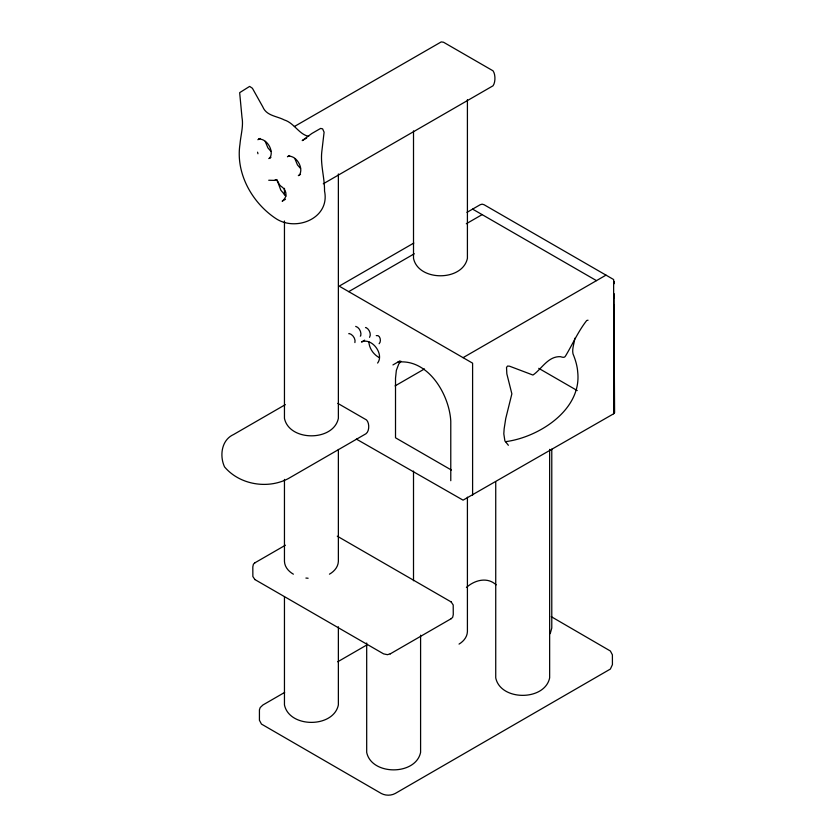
<?xml version="1.0" encoding="UTF-8"?>
<svg xmlns="http://www.w3.org/2000/svg" width="837" height="837" viewBox="0 0 837 837"><rect width="100%" height="100%" fill="white"/><g stroke="black" fill="none" stroke-linecap="round" stroke-linejoin="round"><path stroke-width="1.26" d="M306.645 138.053L302.22 140.606L311.793 133.522L320.634 128.417L322.611 128.856L324.097 132.204L321.774 151.957C320.372 165.056 324.704 177.925 324.536 191.024C330.28 218.373 295.806 232.184 275.499 218.311C251.885 202.46 235.553 173.175 239.957 144.32C240.774 134.977 243.598 126.105 241.987 117.368L239.664 92.666L249.646 86.389L252.408 88.272L262.734 106.738C266.417 115.935 276.785 115.987 284.329 119.963C294.111 122.934 298.924 134.318 308.675 136.368M356.363 439.09L463.07 500.149L613.636 413.781L613.636 279.537L484.037 204.709L482.133 204.165L480.229 204.709L466.952 212.378M574.768 338.232C574.37 343.39 571.87 348.61 572.989 353.831C575.458 359.784 577.331 366.031 577.75 372.486C581.642 410.308 538.201 437.521 505.527 441.664M354.898 342.574C355.913 339.027 352.712 334.319 349.175 333.503L348.747 333.733M550.223 633.64L551.782 628.032L551.782 449.134M400.975 361.281L398.726 364.053L396.351 370.372L395.514 378.251L395.514 437.793L451.373 470.038M377.602 363.059C384.455 354.166 371.91 337.238 361.49 341.998L364.67 340.157M379.13 343.714C381.662 341.496 380.176 334.413 376.263 335.616M269.953 157.89L269.629 158.193C274.651 151.434 267.003 138.189 258.633 139.151L259.062 139.036M299.52 174.954L299.196 175.268C304.218 168.509 296.57 155.263 288.21 156.226L288.629 156.1M369.556 337.332C371.544 334.235 369.18 328.993 365.978 327.529L365.476 327.623M613.636 413.781L614.588 412.672L613.939 304.605M459.042 644.092C463.51 641.424 467.161 637.062 467.412 631.684L467.412 497.178M254.919 562.809L253.412 564.169L252.816 566.89L252.868 576.536L254.919 579.57M451.153 618.7L452.66 617.34L453.267 614.62L453.204 604.973L451.153 601.929M360.287 336.139L360.705 335.867C361.751 332.404 359.272 327.277 355.694 326.388M254.772 579.486L383.608 653.875L387.437 654.68L390.366 653.802M257.869 139.727L260.077 138.45M294.373 126.523L441.225 41.913L443.526 42.237L493.035 70.821C495.577 74.336 495.577 82.277 493.035 85.792L323.281 183.795M268.75 158.58L270.958 157.304M287.436 156.791L289.644 155.515M298.317 175.655L300.525 174.378M285.48 199.279L282.163 201.194L283.23 200.305C288.033 195.712 286.16 189.371 280.813 186.117C278.355 184.475 278.01 179.39 275.122 179.819L275.551 179.693M413.813 243.054L339.194 286.139L472.602 363.164L472.602 495.201M348.726 291.642L414.294 253.778M466.303 223.751L482.133 214.617M285.333 404.648L233.596 434.518C221.345 439.99 219.451 455.945 224.546 466.889C239.623 484.843 267.84 489.457 288.409 478.534L366.031 433.712C369.577 431.065 369.546 422.915 366.512 419.944L337.824 403.382M392.94 364.932L399.95 360.883M395.074 385.909L424.474 368.939M463.07 357.661L606.009 275.132M254.772 562.893L285.386 545.222M329.454 574.172C334.151 571.514 338.106 567.047 338.368 561.439L338.368 449.448M284.653 692.419L262.944 704.963L260.213 707.547L259.428 709.828L259.428 720.27L261.447 724.068L381.285 793.476C385.543 795.757 390.984 795.757 395.242 793.476L610.372 669.056L612.433 664.62L612.391 654.816L610.372 651.008L551.259 616.67M337.719 661.785L367.066 644.835M466.418 587.469C474.579 580.114 487.312 576.609 496.153 584.854M390.23 653.875L451.31 618.616M268.729 180.248L274.693 180.394M588.045 320.205L586.706 320.519C578.158 331.4 572.602 344.279 565.477 356.081C564.431 358.152 562.129 357.117 560.413 356.667C547.806 356.154 541.57 369.316 532.939 375.039L509.534 366.187L507.536 366.062L506.521 367.443L506.845 373.877L511.867 393.85L505.736 418.552L504.146 428.785L503.811 433.838L504.889 440.921L508.373 445.284M397.837 362.107C428.178 358.602 449.343 394.551 450.777 421.168L450.777 480.71M305.913 578.064L308.11 578.231M472.602 209.114L596.478 280.636M538.735 368.332L577.237 390.565M337.28 536.182L451.31 602.023M293.379 574.172C288.671 571.514 284.716 567.047 284.454 561.439L284.454 479.392M379.13 357.556C373.469 354.428 369.243 348.412 368.876 341.883M285.93 196.151L280.845 190.219L276.89 179.547M300.546 168.457L297.48 164.952L294.781 158.465M270.979 151.382L267.913 147.877L265.214 141.39M257.555 152.177L257.953 153.757M613.877 294.185L613.908 298.087M613.856 294.237L613.877 298.16M613.939 313.854L614.348 413.227L613.929 293.672M549.647 449.364L549.647 677.876C544.793 701.176 500.578 701.176 495.734 677.876L495.734 482.007M467.412 99.676L467.412 258.309C462.568 281.598 418.354 281.598 413.509 258.309L413.509 130.875M420.592 635.178L420.592 752.39C415.748 775.679 371.534 775.679 366.69 752.39L366.69 642.994M413.509 471.064L413.509 580.752M338.368 173.95L338.368 418.354C333.524 441.643 289.299 441.643 284.454 418.354L284.454 220.999M338.368 626.777L338.368 704.911C333.524 728.2 289.299 728.2 284.454 704.911L284.454 596.823M284.454 188.325L284.454 194.864M613.814 283.764L613.803 281.159L613.814 283.774"/></g></svg>
